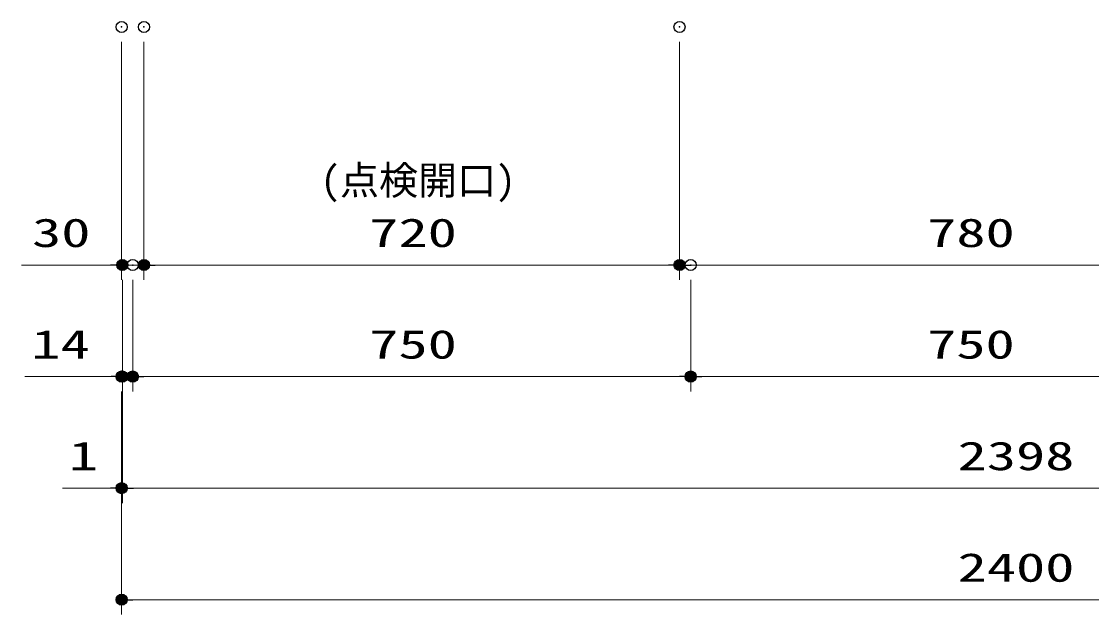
# Model space of a CAD drawing. Units: millimetres, scale not verified. Extents: x -9797 to 9797, y -4555 to 4555.
# Drawn here: x -7894 to -6455, y -2706 to -1908 of the extents above; entities that cross this region are included whole.
import ezdxf
from ezdxf.enums import TextEntityAlignment as Align

# ---------------------------------------------------------------- set-up
doc = ezdxf.new("R2010")
doc.units = ezdxf.units.MM
doc.header["$LTSCALE"] = 30
doc.header["$PDMODE"] = 32
doc.header["$PDSIZE"] = 15
for name, color, linetype, lineweight in [('0-1_0', 7, 'Continuous', 25), ('0-4_寸法ﾚｲﾔｰ', 30, 'Continuous', 13), ('0-5_DEFPOINTS', 7, 'Continuous', 25)]:
    doc.layers.add(name, color=color, linetype=linetype, lineweight=lineweight)
doc.styles.add('ＭＳ ゴシック', font='')
doc.styles.get('ＭＳ ゴシック').set_extended_font_data('MS Gothic')

# ---------------------------------------------------------------- blocks, each defined once
blk = doc.blocks.new('_DOT')
at = {"layer": '0-1_0', "color": 30}
blk.add_line((-15, 0), (-30, 0), dxfattribs=at)
for points in [[(0, 0), (-15, 0), (-14.88, 1.88)], [(0, 0), (-14.88, -1.88), (-15, 0)], [(0, 0), (-14.88, 1.88), (-14.53, 3.73)], [(0, 0), (-14.53, -3.73), (-14.88, -1.88)], [(0, 0), (-14.53, 3.73), (-13.95, 5.52)], [(0, 0), (-13.95, -5.52), (-14.53, -3.73)], [(0, 0), (-13.95, 5.52), (-13.14, 7.23)], [(0, 0), (-13.14, -7.23), (-13.95, -5.52)], [(0, 0), (-13.14, 7.23), (-12.14, 8.82)], [(0, 0), (-12.14, -8.82), (-13.14, -7.23)], [(0, 0), (-12.14, 8.82), (-10.93, 10.27)], [(0, 0), (-10.93, -10.27), (-12.14, -8.82)], [(0, 0), (-10.93, 10.27), (-9.56, 11.56)], [(0, 0), (-9.56, -11.56), (-10.93, -10.27)], [(0, 0), (-9.56, 11.56), (-8.04, 12.66)], [(0, 0), (-8.04, -12.66), (-9.56, -11.56)], [(0, 0), (-8.04, 12.66), (-6.39, 13.57)], [(0, 0), (-6.39, -13.57), (-8.04, -12.66)], [(0, 0), (-6.39, 13.57), (-4.64, 14.27)], [(0, 0), (-4.64, -14.27), (-6.39, -13.57)], [(0, 0), (-4.64, 14.27), (-2.81, 14.73)], [(0, 0), (-2.81, -14.73), (-4.64, -14.27)], [(0, 0), (-2.81, 14.73), (-0.94, 14.97)], [(0, 0), (-0.94, -14.97), (-2.81, -14.73)], [(0, 0), (-0.94, 14.97), (0.94, 14.97)], [(0, 0), (0.94, -14.97), (-0.94, -14.97)], [(0, 0), (0.94, 14.97), (2.81, 14.73)], [(0, 0), (2.81, 14.73), (4.64, 14.27)], [(0, 0), (4.64, 14.27), (6.39, 13.57)], [(0, 0), (6.39, 13.57), (8.04, 12.66)], [(0, 0), (8.04, 12.66), (9.56, 11.56)], [(0, 0), (9.56, 11.56), (10.93, 10.27)], [(0, 0), (10.93, 10.27), (12.14, 8.82)], [(0, 0), (12.14, 8.82), (13.14, 7.23)], [(0, 0), (13.14, 7.23), (13.95, 5.52)], [(0, 0), (13.95, 5.52), (14.53, 3.73)], [(0, 0), (14.53, 3.73), (14.88, 1.88)], [(0, 0), (14.88, 1.88), (15, 0)], [(0, 0), (2.81, -14.73), (0.94, -14.97)], [(0, 0), (4.64, -14.27), (2.81, -14.73)], [(0, 0), (6.39, -13.57), (4.64, -14.27)], [(0, 0), (8.04, -12.66), (6.39, -13.57)], [(0, 0), (9.56, -11.56), (8.04, -12.66)], [(0, 0), (10.93, -10.27), (9.56, -11.56)], [(0, 0), (12.14, -8.82), (10.93, -10.27)], [(0, 0), (13.14, -7.23), (12.14, -8.82)], [(0, 0), (13.95, -5.52), (13.14, -7.23)], [(0, 0), (14.53, -3.73), (13.95, -5.52)], [(0, 0), (14.88, -1.88), (14.53, -3.73)], [(0, 0), (15, 0), (14.88, -1.88)]]:
    blk.add_solid(points, dxfattribs=at)

msp = doc.modelspace()

# ---------------------------------------------------------------- linework, layer by layer
at = {"layer": '0-4_寸法ﾚｲﾔｰ'}
for p, q in [((-7759.02, -1935.93), (-7759.02, -2255.93)), ((-7729.02, -1935.93), (-7729.02, -2255.93)), ((-7729.02, -1935.93), (-7729.02, -2255.93)), ((-7009.02, -1935.93), (-7009.02, -2255.93)), ((-7009.02, -1935.93), (-7009.02, -2255.93)), ((-7759.02, -2235.93), (-7893.78, -2235.93)), ((-7774.02, -2235.93), (-7789.02, -2235.93)), ((-7759.02, -2235.93), (-7729.02, -2235.93)), ((-7714.02, -2235.93), (-7024.02, -2235.93)), ((-7714.02, -2235.93), (-7699.02, -2235.93)), ((-6244.02, -2235.93), (-6994.02, -2235.93)), ((-7758.02, -2255.93), (-7758.02, -2405.93)), ((-7744.02, -2255.93), (-7744.02, -2405.93)), ((-7744.02, -2255.93), (-7744.02, -2405.93)), ((-6994.02, -2255.93), (-6994.02, -2405.93)), ((-6994.02, -2255.93), (-6994.02, -2405.93)), ((-7758.02, -2385.93), (-7889.02, -2385.93)), ((-7773.02, -2385.93), (-7788.02, -2385.93)), ((-7758.02, -2385.93), (-7744.02, -2385.93)), ((-7729.02, -2385.93), (-7009.02, -2385.93)), ((-7729.02, -2385.93), (-7714.02, -2385.93)), ((-6259.02, -2385.93), (-6979.02, -2385.93)), ((-7759.02, -2405.93), (-7759.02, -2705.93)), ((-7759.02, -2405.93), (-7759.02, -2555.93)), ((-7758.02, -2405.93), (-7758.02, -2555.93)), ((-7758.02, -2405.93), (-7758.02, -2555.93)), ((-7759.02, -2535.93), (-7838.58, -2535.93)), ((-7774.02, -2535.93), (-7789.02, -2535.93)), ((-7758.02, -2535.93), (-7759.02, -2535.93)), ((-7743.02, -2535.93), (-5375.02, -2535.93)), ((-7743.02, -2535.93), (-7728.02, -2535.93)), ((-5374.02, -2685.93), (-7744.02, -2685.93))]:
    msp.add_line(p, q, dxfattribs=at)
at = {"layer": '0-5_DEFPOINTS'}
for p in [(-7759.02, -1915.93), (-7729.02, -1915.93), (-7729.02, -1915.93), (-7009.02, -1915.93), (-7009.02, -1915.93), (-7758.02, -2235.93), (-7744.02, -2235.93), (-7729.02, -2235.93), (-7009.02, -2235.93), (-7009.02, -2235.93), (-6994.02, -2235.93), (-7759.02, -2385.93), (-7758.02, -2385.93), (-7744.02, -2385.93), (-6994.02, -2385.93), (-6994.02, -2385.93), (-7759.02, -2535.93), (-7759.02, -2685.93)]:
    msp.add_point(p, dxfattribs=at)

# ---------------------------------------------------------------- block references
at = {"layer": '0-4_寸法ﾚｲﾔｰ', "xscale": 0.5, "yscale": 0.5}
for p in [(-7759.02, -2235.93), (-7009.02, -2235.93), (-7758.02, -2385.93), (-6994.02, -2385.93), (-7759.02, -2535.93)]:
    msp.add_blockref('_DOT', p, dxfattribs=at)
at = {"layer": '0-4_寸法ﾚｲﾔｰ', "xscale": 0.5, "yscale": 0.5, "rotation": 180}
for p in [(-7729.02, -2235.93), (-7729.02, -2235.93), (-7009.02, -2235.93), (-7744.02, -2385.93), (-7744.02, -2385.93), (-6994.02, -2385.93), (-7758.02, -2535.93), (-7758.02, -2535.93), (-7759.02, -2685.93)]:
    msp.add_blockref('_DOT', p, dxfattribs=at)

# ---------------------------------------------------------------- texts
at = {"layer": '0-4_寸法ﾚｲﾔｰ', "style": 'ＭＳ ゴシック'}
msp.add_text('(点検開口)', height=38.48, dxfattribs=at).set_placement((-7491.68, -2152.85), align=Align.BOTTOM_LEFT)
at = {"layer": '0-4_寸法ﾚｲﾔｰ', "style": 'ＭＳ ゴシック', "width": 1.5}
for s, p in [('30', (-7879.49, -2223.33)), ('720', (-7426.16, -2223.33)), ('780', (-6676.16, -2223.33)), ('14', (-7880.45, -2373.33)), ('750', (-7426.16, -2373.33)), ('750', (-6676.16, -2373.33)), ('1', (-7830.01, -2523.33)), ('2398', (-6635.21, -2523.33)), ('2400', (-6635.21, -2673.33))]:
    msp.add_text(s, height=38.49, dxfattribs=at).set_placement(p, align=Align.BOTTOM_LEFT)

doc.saveas('drawing.dxf')
